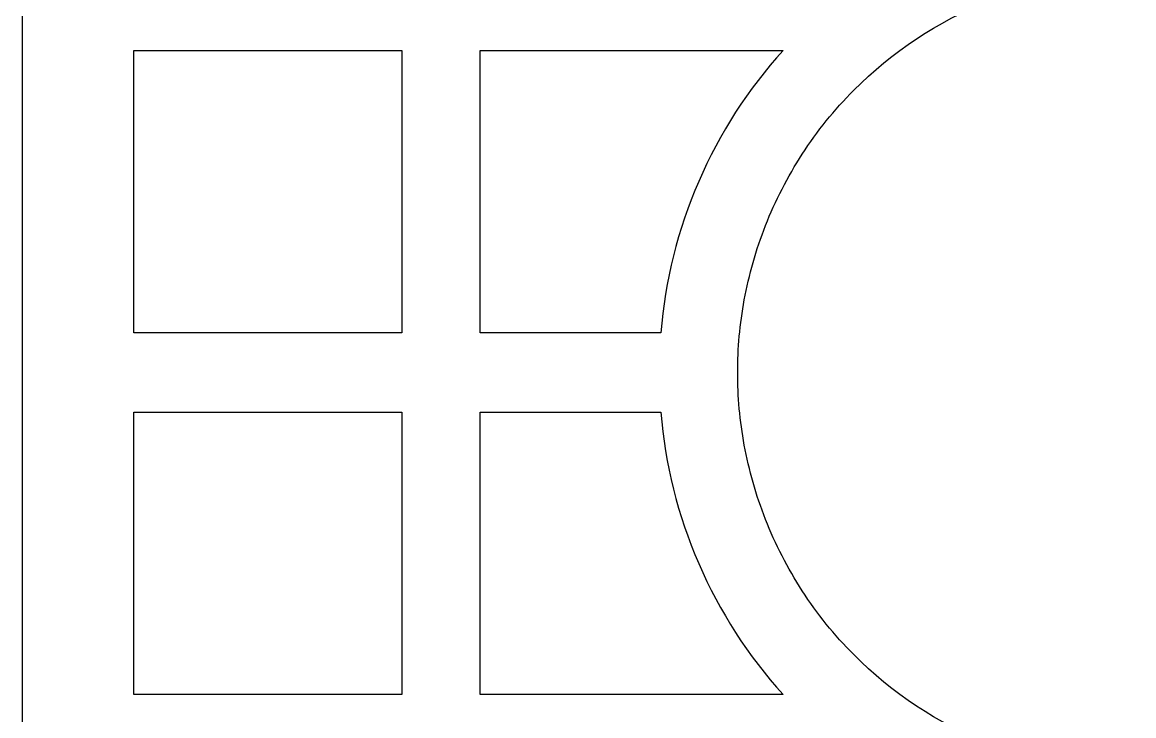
# Model space of a CAD drawing. Header units: centimetres. Extents: x -19.6 to -12.8, y -9 to 9.
# Drawn here: x -19.553 to -16.196, y -4.31 to -2.217 of the extents above; entities that cross this region are included whole.
import ezdxf

# ---------------------------------------------------------------- set-up
doc = ezdxf.new("R2010")
doc.units = ezdxf.units.CM
doc.header["$MEASUREMENT"] = 0
doc.layers.add('layer 1', color=7, linetype='Continuous')

msp = doc.modelspace()

# ---------------------------------------------------------------- linework, layer by layer
at = {"layer": 'layer 1', "color": 250, "lineweight": 30}
for points, knots in [([(-12.83818, 9.00077), (-12.83818, 3.00045), (-12.83818, -2.99988), (-12.83818, -9.00021), (-12.83818, -9.00021), (-15.07649, -9.00021), (-17.31483, -9.00021), (-19.55315, -9.00021), (-19.55315, -9.00021), (-19.55315, -2.99988), (-19.55315, 3.00045), (-19.55315, 9.00077), (-19.55315, 9.00077), (-17.31483, 9.00077), (-15.07649, 9.00077), (-12.83818, 9.00077)], [0, 0, 0, 0, 0.2, 0.2, 0.2, 0.2, 0.4, 0.4, 0.4, 0.4, 0.6, 0.6, 0.6, 0.6, 1, 1, 1, 1]), ([(-16.19566, -4.47847), (-16.12339, -4.47847), (-16.05062, -4.47189), (-15.97795, -4.45837), (-15.97795, -4.45837), (-15.90243, -4.44429), (-15.82791, -4.42285), (-15.75526, -4.39391), (-15.75526, -4.39391), (-15.60385, -4.33355), (-15.46648, -4.24329), (-15.34969, -4.12569), (-15.34969, -4.12569), (-15.2913, -4.06691), (-15.23934, -4.00245), (-15.1943, -3.9331), (-15.1943, -3.9331), (-15.14989, -3.86473), (-15.11285, -3.79252), (-15.08329, -3.71736), (-15.08329, -3.71736), (-15.05452, -3.64423), (-15.03323, -3.56924), (-15.01924, -3.49316), (-15.01924, -3.49316), (-15.00582, -3.42003), (-14.99928, -3.34676), (-14.99928, -3.274), (-14.99928, -3.274), (-14.99928, -3.20125), (-15.00582, -3.12796), (-15.01924, -3.05484), (-15.01924, -3.05484), (-15.03323, -2.97877), (-15.05452, -2.90378), (-15.08329, -2.83065), (-15.08329, -2.83065), (-15.11285, -2.75549), (-15.14989, -2.68328), (-15.1943, -2.6149), (-15.1943, -2.6149), (-15.23934, -2.54555), (-15.2913, -2.4811), (-15.34969, -2.42232), (-15.34969, -2.42232), (-15.46648, -2.30472), (-15.60385, -2.21446), (-15.75526, -2.1541), (-15.75526, -2.1541), (-15.82791, -2.12515), (-15.90243, -2.10372), (-15.97795, -2.08964), (-15.97795, -2.08964), (-16.05062, -2.07612), (-16.12339, -2.06953), (-16.19566, -2.06953), (-16.19566, -2.06953), (-16.26792, -2.06953), (-16.3407, -2.07612), (-16.41337, -2.08964), (-16.41337, -2.08964), (-16.4889, -2.10372), (-16.56341, -2.12515), (-16.63603, -2.1541), (-16.63603, -2.1541), (-16.78745, -2.21446), (-16.92481, -2.30472), (-17.04163, -2.42232), (-17.04163, -2.42232), (-17.10003, -2.4811), (-17.15198, -2.54555), (-17.197, -2.6149), (-17.197, -2.6149), (-17.24142, -2.68328), (-17.27848, -2.75549), (-17.30804, -2.83065), (-17.30804, -2.83065), (-17.33679, -2.90378), (-17.35806, -2.97877), (-17.37207, -3.05484), (-17.37207, -3.05484), (-17.38551, -3.12796), (-17.39205, -3.20125), (-17.39205, -3.274), (-17.39205, -3.274), (-17.39205, -3.34676), (-17.38551, -3.42003), (-17.37207, -3.49316), (-17.37207, -3.49316), (-17.35806, -3.56924), (-17.33679, -3.64423), (-17.30804, -3.71736), (-17.30804, -3.71736), (-17.27848, -3.79252), (-17.24142, -3.86473), (-17.197, -3.9331), (-17.197, -3.9331), (-17.15198, -4.00245), (-17.10003, -4.06691), (-17.04163, -4.12569), (-17.04163, -4.12569), (-16.92481, -4.24329), (-16.78745, -4.33355), (-16.63603, -4.39391), (-16.63603, -4.39391), (-16.56341, -4.42285), (-16.4889, -4.44429), (-16.41337, -4.45837), (-16.41337, -4.45837), (-16.3407, -4.47189), (-16.26792, -4.47847), (-16.19566, -4.47847)], [0, 0, 0, 0, 0.0344828, 0.0344828, 0.0344828, 0.0344828, 0.0689655, 0.0689655, 0.0689655, 0.0689655, 0.1034483, 0.1034483, 0.1034483, 0.1034483, 0.137931, 0.137931, 0.137931, 0.137931, 0.1724138, 0.1724138, 0.1724138, 0.1724138, 0.2068966, 0.2068966, 0.2068966, 0.2068966, 0.2413793, 0.2413793, 0.2413793, 0.2413793, 0.2758621, 0.2758621, 0.2758621, 0.2758621, 0.3103448, 0.3103448, 0.3103448, 0.3103448, 0.3448276, 0.3448276, 0.3448276, 0.3448276, 0.3793103, 0.3793103, 0.3793103, 0.3793103, 0.4137931, 0.4137931, 0.4137931, 0.4137931, 0.4482759, 0.4482759, 0.4482759, 0.4482759, 0.4827586, 0.4827586, 0.4827586, 0.4827586, 0.5172414, 0.5172414, 0.5172414, 0.5172414, 0.5517241, 0.5517241, 0.5517241, 0.5517241, 0.5862069, 0.5862069, 0.5862069, 0.5862069, 0.6206897, 0.6206897, 0.6206897, 0.6206897, 0.6551724, 0.6551724, 0.6551724, 0.6551724, 0.6896552, 0.6896552, 0.6896552, 0.6896552, 0.7241379, 0.7241379, 0.7241379, 0.7241379, 0.7586207, 0.7586207, 0.7586207, 0.7586207, 0.7931034, 0.7931034, 0.7931034, 0.7931034, 0.8275862, 0.8275862, 0.8275862, 0.8275862, 0.862069, 0.862069, 0.862069, 0.862069, 0.8965517, 0.8965517, 0.8965517, 0.8965517, 0.9310345, 0.9310345, 0.9310345, 0.9310345, 1, 1, 1, 1]), ([(-19.21557, -3.15465), (-18.94589, -3.15465), (-18.67621, -3.15465), (-18.40651, -3.15465), (-18.40651, -3.15465), (-18.40651, -2.87041), (-18.40651, -2.58616), (-18.40651, -2.30192), (-18.40651, -2.30192), (-18.67621, -2.30192), (-18.94589, -2.30192), (-19.21557, -2.30192), (-19.21557, -2.30192), (-19.21557, -2.58616), (-19.21557, -2.87041), (-19.21557, -3.15465)], [0, 0, 0, 0, 0.2, 0.2, 0.2, 0.2, 0.4, 0.4, 0.4, 0.4, 0.6, 0.6, 0.6, 0.6, 1, 1, 1, 1]), ([(-18.16942, -3.15465), (-17.98767, -3.15465), (-17.80594, -3.15465), (-17.62422, -3.15465), (-17.62422, -3.15465), (-17.61126, -2.99736), (-17.57301, -2.84356), (-17.50978, -2.69753), (-17.50978, -2.69753), (-17.44661, -2.55152), (-17.36074, -2.41858), (-17.25514, -2.30192), (-17.25514, -2.30192), (-17.55991, -2.30192), (-17.86466, -2.30192), (-18.16942, -2.30192), (-18.16942, -2.30192), (-18.16942, -2.58616), (-18.16942, -2.87041), (-18.16942, -3.15465)], [0, 0, 0, 0, 0.1666667, 0.1666667, 0.1666667, 0.1666667, 0.3333333, 0.3333333, 0.3333333, 0.3333333, 0.5, 0.5, 0.5, 0.5, 0.6666667, 0.6666667, 0.6666667, 0.6666667, 1, 1, 1, 1]), ([(-18.40651, -3.39335), (-18.67621, -3.39335), (-18.94589, -3.39335), (-19.21557, -3.39335), (-19.21557, -3.39335), (-19.21557, -3.6776), (-19.21557, -3.96184), (-19.21557, -4.2461), (-19.21557, -4.2461), (-18.94589, -4.2461), (-18.67621, -4.2461), (-18.40651, -4.2461), (-18.40651, -4.2461), (-18.40651, -3.96184), (-18.40651, -3.6776), (-18.40651, -3.39335)], [0, 0, 0, 0, 0.2, 0.2, 0.2, 0.2, 0.4, 0.4, 0.4, 0.4, 0.6, 0.6, 0.6, 0.6, 1, 1, 1, 1]), ([(-18.16942, -4.2461), (-17.86466, -4.2461), (-17.5599, -4.2461), (-17.25514, -4.2461), (-17.25514, -4.2461), (-17.36074, -4.12945), (-17.44659, -3.9965), (-17.50978, -3.85048), (-17.50978, -3.85048), (-17.57301, -3.70445), (-17.61126, -3.55065), (-17.62422, -3.39335), (-17.62422, -3.39335), (-17.80594, -3.39335), (-17.98767, -3.39335), (-18.16942, -3.39335), (-18.16942, -3.39335), (-18.16942, -3.6776), (-18.16942, -3.96184), (-18.16942, -4.2461)], [0, 0, 0, 0, 0.1666667, 0.1666667, 0.1666667, 0.1666667, 0.3333333, 0.3333333, 0.3333333, 0.3333333, 0.5, 0.5, 0.5, 0.5, 0.6666667, 0.6666667, 0.6666667, 0.6666667, 1, 1, 1, 1])]:
    msp.add_open_spline(points, degree=3, knots=knots, dxfattribs=at)

doc.saveas('drawing.dxf')
